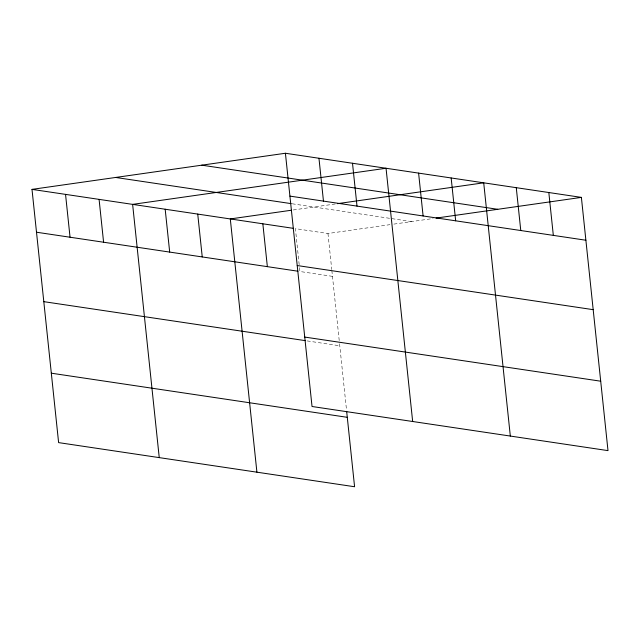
<?xml version="1.0" encoding="UTF-8"?>
<svg xmlns="http://www.w3.org/2000/svg" width="640" height="640" viewBox="0 0 640 640"><rect width="100%" height="100%" fill="white"/><g stroke="black" fill="none" stroke-linecap="round" stroke-linejoin="round"><path stroke-width="0.48" stroke-dasharray="3.2 2.4" d="M293.264 209.968L335.464 203.952M299.192 264.68L295.408 228.648L327.968 233.504L389.944 224.664M393.88 224.104L433.136 218.512M292.224 203.784L411.592 221.584M332.472 276.352L299.912 271.504L299.296 265.656M307.208 340.928L339.768 345.784M327.968 233.504L331.752 269.536M331.856 270.512L339.456 342.808M339.56 343.8L346.552 410.36"/><path stroke-width="0.96" d="M346.656 411.352L354.584 486.744L58.616 442.616L32 189.376L285.416 153.256L581.384 197.384L608 450.624L312.032 406.496L285.416 153.256M291.296 210.248L230.296 218.936L256.912 472.184M337.424 203.672L483.712 182.816L510.328 436.064M436.072 218.096L581.384 197.384M201.792 165.176L497.752 209.304M289.92 196.112L585.888 240.232M115.632 177.456L291.232 203.64M32 189.376L293.432 228.352M297.224 265.536L593.184 309.664M36.504 232.224L297.936 271.208M304.736 337.072L600.704 381.2M43.8 301.656L305.24 340.632M51.32 373.192L347.28 417.32M548.824 192.528L553.328 235.384M516.272 187.672L520.776 230.528M451.16 177.968L455.664 220.816M418.6 173.112L423.104 215.968M412.664 421.504L386.048 168.256L132.624 204.376L159.248 457.624M352.504 163.256L357.008 206.112M318.96 158.256L323.464 201.112M262.848 223.792L267.352 266.648M197.736 214.088L202.24 256.936M165.184 209.232L169.688 252.088M99.088 199.376L103.592 242.232M65.544 194.376L70.048 237.232"/></g></svg>
